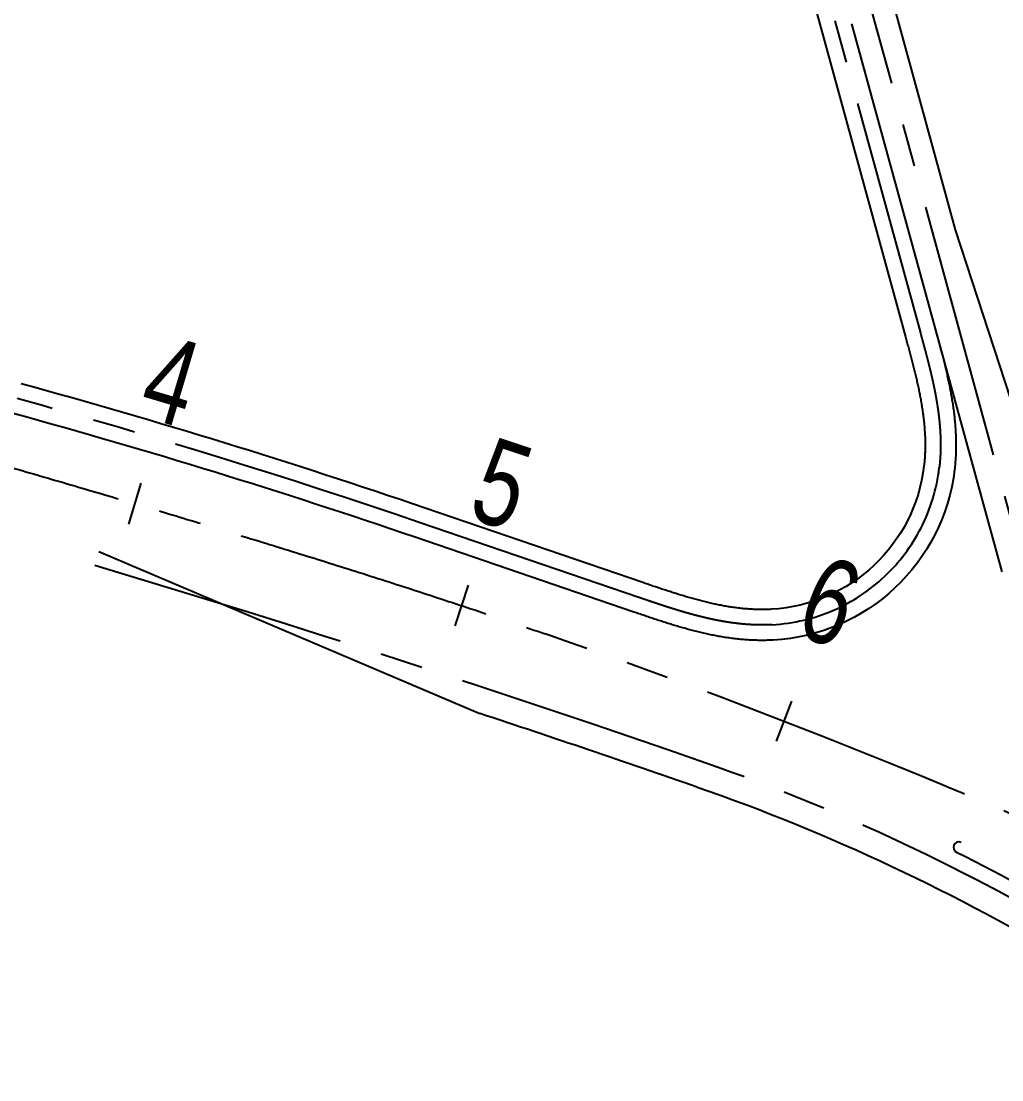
# Model space of a CAD drawing. Header units: millimetres. Extents: x 29316 to 52938, y 29851 to 35526.
# Drawn here: x 36122.7 to 36409.1, y 33285.5 to 33594.6 of the extents above; entities that cross this region are included whole.
import ezdxf
from ezdxf.enums import TextEntityAlignment as Align

# ---------------------------------------------------------------- set-up
doc = ezdxf.new("R2010")
doc.units = ezdxf.units.MM
doc.header["$MEASUREMENT"] = 0
doc.linetypes.add('CENTER2', pattern=[1.125, 0.75, -0.125, 0.125, -0.125])
doc.layers.get('0').update_dxf_attribs({"linetype": 'CONTINUOUS'})
for name, color, linetype in [('D-道路-车行道边线', 5, 'CONTINUOUS'), ('标注_桩号', 2, 'CONTINUOUS'), ('道路中线_A', 7, 'CONTINUOUS')]:
    doc.layers.add(name, color=color, linetype=linetype)
doc.styles.get("Standard").update_dxf_attribs({"font": 'rc9.shx', "width": 0.75, "height": 6, "bigfont": 'hztxt.shx'})

msp = doc.modelspace()

# ---------------------------------------------------------------- linework, layer by layer
at = {"color": 1, "linetype": 'CENTER2', "ltscale": 100, "flags": 128}
for points in [[(36079.02, 33476.13), (36080.12, 33475.82), (36081.22, 33475.5), (36082.32, 33475.18), (36083.42, 33474.86), (36084.51, 33474.55), (36085.61, 33474.23), (36086.71, 33473.91), (36087.81, 33473.6), (36088.91, 33473.28), (36090, 33472.96), (36091.1, 33472.65), (36092.2, 33472.33), (36093.3, 33472.01), (36094.4, 33471.7), (36095.5, 33471.38), (36096.59, 33471.06), (36097.69, 33470.74), (36098.79, 33470.43), (36099.89, 33470.11), (36100.99, 33469.79), (36102.08, 33469.47), (36103.18, 33469.16), (36104.28, 33468.84), (36105.38, 33468.52), (36106.48, 33468.2), (36107.57, 33467.89), (36108.67, 33467.57), (36109.77, 33467.25), (36110.87, 33466.93), (36111.96, 33466.61), (36113.06, 33466.29), (36114.16, 33465.98), (36115.26, 33465.66), (36116.36, 33465.34), (36117.45, 33465.02), (36118.55, 33464.7), (36119.65, 33464.38), (36120.75, 33464.06), (36121.84, 33463.74), (36122.94, 33463.42), (36124.04, 33463.1), (36125.14, 33462.78), (36126.23, 33462.46), (36127.33, 33462.14), (36128.43, 33461.82), (36129.52, 33461.5), (36130.62, 33461.18), (36131.72, 33460.86), (36132.82, 33460.54), (36133.91, 33460.22), (36135.01, 33459.9), (36136.11, 33459.58), (36137.2, 33459.26), (36138.3, 33458.94), (36139.4, 33458.61), (36140.49, 33458.29), (36141.59, 33457.97), (36142.69, 33457.65), (36143.78, 33457.32), (36144.88, 33457), (36145.98, 33456.68), (36147.07, 33456.35), (36148.17, 33456.03), (36149.26, 33455.71), (36150.36, 33455.38), (36151.46, 33455.06), (36152.55, 33454.73), (36153.65, 33454.41), (36154.74, 33454.08), (36155.84, 33453.76), (36156.94, 33453.43), (36158.03, 33453.11), (36159.13, 33452.78), (36160.22, 33452.46), (36161.32, 33452.13), (36162.41, 33451.8), (36163.51, 33451.48), (36164.6, 33451.15), (36165.7, 33450.82), (36166.79, 33450.49), (36167.89, 33450.17), (36168.98, 33449.84), (36170.08, 33449.51), (36171.17, 33449.18), (36172.27, 33448.85), (36173.36, 33448.52), (36174.46, 33448.19), (36175.55, 33447.86), (36176.64, 33447.53), (36177.74, 33447.2), (36178.83, 33446.87), (36179.93, 33446.54), (36181.02, 33446.21), (36182.11, 33445.87), (36183.21, 33445.54), (36184.3, 33445.21), (36185.39, 33444.88), (36186.49, 33444.54), (36187.58, 33444.21), (36188.67, 33443.88), (36189.77, 33443.54), (36190.86, 33443.21), (36191.95, 33442.87), (36193.05, 33442.54), (36194.14, 33442.2), (36195.23, 33441.86), (36196.32, 33441.53), (36197.42, 33441.19), (36198.51, 33440.85), (36199.6, 33440.52), (36200.69, 33440.18), (36201.78, 33439.84), (36202.87, 33439.5), (36203.97, 33439.16), (36205.06, 33438.82), (36206.15, 33438.48), (36207.24, 33438.14), (36208.33, 33437.8), (36209.42, 33437.46), (36210.51, 33437.12), (36211.6, 33436.78), (36212.69, 33436.43), (36213.78, 33436.09), (36214.87, 33435.75), (36215.96, 33435.4), (36217.05, 33435.06), (36218.14, 33434.71), (36219.23, 33434.37), (36220.32, 33434.02), (36221.41, 33433.68), (36222.5, 33433.33), (36223.59, 33432.99), (36224.68, 33432.64), (36225.77, 33432.29), (36226.86, 33431.94), (36227.95, 33431.59), (36229.03, 33431.24), (36230.12, 33430.9), (36231.21, 33430.55), (36232.3, 33430.19), (36233.39, 33429.84), (36234.47, 33429.49), (36235.56, 33429.14), (36236.65, 33428.79), (36237.74, 33428.43), (36238.82, 33428.08), (36239.91, 33427.73), (36241, 33427.37), (36242.08, 33427.02), (36243.17, 33426.66), (36244.26, 33426.31), (36245.34, 33425.95), (36246.43, 33425.59), (36247.51, 33425.23), (36248.6, 33424.88), (36249.68, 33424.52), (36250.77, 33424.16), (36251.85, 33423.8), (36252.94, 33423.44), (36254.02, 33423.08), (36255.11, 33422.72), (36256.19, 33422.35), (36257.28, 33421.99), (36258.36, 33421.63), (36259.44, 33421.27), (36260.53, 33420.9), (36261.61, 33420.54), (36262.69, 33420.17), (36263.77, 33419.8), (36264.86, 33419.44), (36265.94, 33419.07), (36267.02, 33418.7), (36268.1, 33418.34), (36269.19, 33417.97), (36270.27, 33417.6), (36271.35, 33417.23), (36272.43, 33416.86), (36273.51, 33416.49), (36274.59, 33416.11), (36275.67, 33415.74), (36275.67, 33415.74)], [(36579.89, 33285.55), (36578.86, 33286.04), (36577.83, 33286.53), (36576.8, 33287.03), (36575.77, 33287.52), (36574.73, 33288.01), (36573.7, 33288.51), (36572.67, 33289), (36571.64, 33289.49), (36570.61, 33289.99), (36569.58, 33290.48), (36568.55, 33290.97), (36567.52, 33291.47), (36566.49, 33291.96), (36565.46, 33292.45), (36564.42, 33292.95), (36563.39, 33293.44), (36562.36, 33293.93), (36561.33, 33294.43), (36560.3, 33294.92), (36559.27, 33295.41), (36558.24, 33295.9), (36557.21, 33296.4), (36556.17, 33296.89), (36555.14, 33297.38), (36554.11, 33297.87), (36553.08, 33298.37), (36552.05, 33298.86), (36551.02, 33299.35), (36549.98, 33299.84), (36548.95, 33300.34), (36547.92, 33300.83), (36546.89, 33301.32), (36545.86, 33301.81), (36544.83, 33302.3), (36543.79, 33302.79), (36542.76, 33303.28), (36541.73, 33303.78), (36540.7, 33304.27), (36539.67, 33304.76), (36538.63, 33305.25), (36537.6, 33305.74), (36536.57, 33306.23), (36535.54, 33306.72), (36534.5, 33307.21), (36533.47, 33307.7), (36532.44, 33308.19), (36531.41, 33308.68), (36530.37, 33309.17), (36529.34, 33309.66), (36528.31, 33310.15), (36527.27, 33310.64), (36526.24, 33311.13), (36525.21, 33311.62), (36524.17, 33312.11), (36523.14, 33312.59), (36522.11, 33313.08), (36521.07, 33313.57), (36520.04, 33314.06), (36519.01, 33314.55), (36517.97, 33315.03), (36516.94, 33315.52), (36515.91, 33316.01), (36514.87, 33316.5), (36513.84, 33316.98), (36512.8, 33317.47), (36511.77, 33317.96), (36510.73, 33318.44), (36509.7, 33318.93), (36508.67, 33319.41), (36507.63, 33319.9), (36506.6, 33320.38), (36505.56, 33320.87), (36504.53, 33321.35), (36503.49, 33321.84), (36502.46, 33322.32), (36501.42, 33322.81), (36500.38, 33323.29), (36499.35, 33323.78), (36498.31, 33324.26), (36497.28, 33324.74), (36496.24, 33325.22), (36495.2, 33325.71), (36494.17, 33326.19), (36493.13, 33326.67), (36492.1, 33327.15), (36491.06, 33327.63), (36490.02, 33328.12), (36488.99, 33328.6), (36487.95, 33329.08), (36486.91, 33329.56), (36485.87, 33330.04), (36484.84, 33330.52), (36483.8, 33331), (36482.76, 33331.48), (36481.72, 33331.95), (36480.68, 33332.43), (36479.65, 33332.91), (36478.61, 33333.39), (36477.57, 33333.87), (36476.53, 33334.34), (36475.49, 33334.82), (36474.45, 33335.3), (36473.41, 33335.77), (36472.38, 33336.25), (36471.34, 33336.72), (36470.3, 33337.2), (36469.26, 33337.67), (36468.22, 33338.15), (36467.18, 33338.62), (36466.14, 33339.1), (36465.1, 33339.57), (36464.06, 33340.04), (36463.01, 33340.51), (36461.97, 33340.99), (36460.93, 33341.46), (36459.89, 33341.93), (36458.85, 33342.4), (36457.81, 33342.87), (36456.77, 33343.34), (36455.72, 33343.81), (36454.68, 33344.28), (36453.64, 33344.75), (36452.6, 33345.22), (36451.56, 33345.69), (36450.51, 33346.16), (36449.47, 33346.62), (36448.43, 33347.09), (36447.38, 33347.56), (36446.34, 33348.02), (36445.3, 33348.49), (36444.25, 33348.95), (36443.21, 33349.42), (36442.16, 33349.88), (36441.12, 33350.35), (36440.07, 33350.81), (36439.03, 33351.27), (36437.98, 33351.74), (36436.94, 33352.2), (36435.89, 33352.66), (36434.85, 33353.12), (36433.8, 33353.58), (36432.75, 33354.04), (36431.71, 33354.5), (36430.66, 33354.96), (36429.62, 33355.42), (36428.57, 33355.88), (36427.52, 33356.34), (36426.47, 33356.8), (36425.43, 33357.25), (36424.38, 33357.71), (36423.33, 33358.17), (36422.28, 33358.62), (36421.23, 33359.08), (36420.18, 33359.53), (36419.14, 33359.99), (36418.09, 33360.44), (36417.04, 33360.89), (36415.99, 33361.34), (36414.94, 33361.8), (36413.89, 33362.25), (36412.84, 33362.7), (36411.79, 33363.15), (36410.74, 33363.6), (36409.68, 33364.05), (36408.63, 33364.5), (36407.58, 33364.94), (36406.53, 33365.39), (36405.48, 33365.84), (36404.43, 33366.29), (36403.37, 33366.73), (36402.32, 33367.18), (36401.27, 33367.62), (36400.21, 33368.07), (36399.16, 33368.51), (36398.11, 33368.95), (36397.05, 33369.4), (36396, 33369.84), (36394.95, 33370.28), (36393.89, 33370.72), (36392.84, 33371.16), (36392.84, 33371.16)]]:
    msp.add_lwpolyline(points, dxfattribs=at)
at = {"color": 1, "linetype": 'CENTER2', "ltscale": 100}
msp.add_arc((35623.34, 31525.12), 2000, 67.3718, 70.96364, dxfattribs=at)
at = {"layer": 'D-道路-车行道边线'}
for p, q in [((36363.37, 33650.57), (36395.42, 33533.7)), ((36341.91, 33644.69), (36380.92, 33502.43)), ((36365.2, 33593.8), (36409.06, 33433.86)), ((36395.42, 33533.7), (36426.42, 33438.63)), ((36304.54, 33430.62), (36240.64, 33452.46)), ((36301.63, 33422.11), (36237.73, 33443.94)), ((36145.35, 33439.82), (36256.57, 33392.51))]:
    msp.add_line(p, q, dxfattribs=at)
for points in [[(36389.6, 33504.81), (36389.7, 33504.43), (36389.81, 33504.04), (36389.92, 33503.65), (36390.02, 33503.27), (36390.13, 33502.88), (36390.23, 33502.49), (36390.34, 33502.1), (36390.45, 33501.72), (36390.55, 33501.33), (36390.66, 33500.94), (36390.76, 33500.55), (36390.87, 33500.16), (36390.97, 33499.77), (36391.08, 33499.38), (36391.18, 33498.98), (36391.28, 33498.59), (36391.39, 33498.2), (36391.49, 33497.81), (36391.59, 33497.41), (36391.69, 33497.02), (36391.79, 33496.63), (36391.9, 33496.23), (36392, 33495.84), (36392.09, 33495.44), (36392.19, 33495.04), (36392.29, 33494.65), (36392.39, 33494.25), (36392.49, 33493.85), (36392.58, 33493.45), (36392.68, 33493.05), (36392.77, 33492.65), (36392.87, 33492.25), (36392.96, 33491.85), (36393.05, 33491.45), (36393.14, 33491.05), (36393.23, 33490.65), (36393.32, 33490.24), (36393.41, 33489.84), (36393.49, 33489.44), (36393.58, 33489.03), (36393.66, 33488.63), (36393.74, 33488.22), (36393.83, 33487.81), (36393.91, 33487.41), (36393.99, 33487), (36394.06, 33486.59), (36394.14, 33486.18), (36394.21, 33485.77), (36394.29, 33485.36), (36394.36, 33484.95), (36394.43, 33484.54), (36394.5, 33484.13), (36394.57, 33483.71), (36394.63, 33483.3), (36394.7, 33482.89), (36394.76, 33482.47), (36394.82, 33482.06), (36394.88, 33481.64), (36394.94, 33481.23), (36394.99, 33480.81), (36395.04, 33480.39), (36395.09, 33479.97), (36395.14, 33479.55), (36395.19, 33479.13), (36395.24, 33478.71), (36395.28, 33478.29), (36395.32, 33477.87), (36395.36, 33477.45), (36395.4, 33477.03), (36395.43, 33476.61), (36395.46, 33476.18), (36395.49, 33475.76), (36395.52, 33475.34), (36395.55, 33474.91), (36395.57, 33474.49), (36395.59, 33474.06), (36395.61, 33473.63), (36395.63, 33473.21), (36395.64, 33472.78), (36395.65, 33472.35), (36395.66, 33471.93), (36395.66, 33471.5), (36395.66, 33471.07), (36395.66, 33470.64), (36395.66, 33470.21), (36395.66, 33469.78), (36395.65, 33469.35), (36395.64, 33468.92), (36395.62, 33468.49), (36395.6, 33468.06), (36395.58, 33467.63), (36395.56, 33467.2), (36395.53, 33466.77), (36395.5, 33466.34), (36395.47, 33465.9), (36395.44, 33465.47), (36395.4, 33465.04), (36395.35, 33464.61), (36395.31, 33464.18), (36395.26, 33463.76)], [(36380.92, 33502.43), (36381.03, 33502.05), (36381.13, 33501.66), (36381.24, 33501.28), (36381.34, 33500.89), (36381.45, 33500.51), (36381.55, 33500.12), (36381.66, 33499.74), (36381.76, 33499.36), (36381.86, 33498.97), (36381.97, 33498.59), (36382.07, 33498.21), (36382.17, 33497.83), (36382.28, 33497.44), (36382.38, 33497.06), (36382.48, 33496.68), (36382.58, 33496.3), (36382.68, 33495.92), (36382.78, 33495.54), (36382.88, 33495.15), (36382.98, 33494.77), (36383.08, 33494.39), (36383.17, 33494.01), (36383.27, 33493.63), (36383.36, 33493.25), (36383.46, 33492.87), (36383.55, 33492.49), (36383.65, 33492.11), (36383.74, 33491.73), (36383.83, 33491.35), (36383.92, 33490.98), (36384.01, 33490.6), (36384.1, 33490.22), (36384.19, 33489.84), (36384.27, 33489.46), (36384.36, 33489.08), (36384.44, 33488.7), (36384.53, 33488.32), (36384.61, 33487.95), (36384.69, 33487.57), (36384.77, 33487.19), (36384.85, 33486.81), (36384.92, 33486.43), (36385, 33486.06), (36385.07, 33485.68), (36385.15, 33485.3), (36385.22, 33484.92), (36385.29, 33484.55), (36385.36, 33484.17), (36385.43, 33483.79), (36385.49, 33483.42), (36385.56, 33483.04), (36385.62, 33482.66), (36385.68, 33482.28), (36385.74, 33481.91), (36385.8, 33481.53), (36385.86, 33481.15), (36385.91, 33480.78), (36385.96, 33480.4), (36386.02, 33480.03), (36386.07, 33479.65), (36386.11, 33479.27), (36386.16, 33478.9), (36386.2, 33478.52), (36386.25, 33478.15), (36386.29, 33477.77), (36386.33, 33477.4), (36386.36, 33477.02), (36386.4, 33476.64), (36386.43, 33476.27), (36386.46, 33475.9), (36386.49, 33475.52), (36386.52, 33475.15), (36386.54, 33474.77), (36386.56, 33474.4), (36386.58, 33474.02), (36386.6, 33473.65), (36386.62, 33473.28), (36386.63, 33472.91), (36386.64, 33472.53), (36386.65, 33472.16), (36386.66, 33471.79), (36386.66, 33471.42), (36386.66, 33471.05), (36386.66, 33470.67), (36386.66, 33470.3), (36386.66, 33469.93), (36386.65, 33469.56), (36386.64, 33469.19), (36386.63, 33468.82), (36386.61, 33468.46), (36386.59, 33468.09), (36386.57, 33467.72), (36386.55, 33467.35), (36386.53, 33466.99), (36386.5, 33466.62), (36386.47, 33466.25), (36386.44, 33465.89), (36386.4, 33465.52), (36386.36, 33465.16), (36386.32, 33464.78)], [(36341.79, 33422.91), (36341.4, 33422.89), (36341.04, 33422.88), (36340.67, 33422.86), (36340.31, 33422.85), (36339.94, 33422.85), (36339.57, 33422.84), (36339.2, 33422.84), (36338.84, 33422.84), (36338.47, 33422.84), (36338.1, 33422.85), (36337.73, 33422.85), (36337.36, 33422.86), (36336.99, 33422.88), (36336.62, 33422.89), (36336.25, 33422.91), (36335.88, 33422.93), (36335.51, 33422.95), (36335.14, 33422.98), (36334.77, 33423.01), (36334.4, 33423.04), (36334.03, 33423.07), (36333.66, 33423.1), (36333.29, 33423.14), (36332.91, 33423.18), (36332.54, 33423.22), (36332.17, 33423.26), (36331.8, 33423.31), (36331.43, 33423.35), (36331.05, 33423.4), (36330.68, 33423.46), (36330.31, 33423.51), (36329.94, 33423.57), (36329.57, 33423.62), (36329.19, 33423.68), (36328.82, 33423.74), (36328.45, 33423.81), (36328.08, 33423.87), (36327.71, 33423.94), (36327.33, 33424.01), (36326.96, 33424.08), (36326.59, 33424.15), (36326.22, 33424.23), (36325.84, 33424.31), (36325.47, 33424.38), (36325.1, 33424.46), (36324.73, 33424.54), (36324.35, 33424.63), (36323.98, 33424.71), (36323.61, 33424.8), (36323.24, 33424.89), (36322.86, 33424.97), (36322.49, 33425.07), (36322.12, 33425.16), (36321.75, 33425.25), (36321.38, 33425.35), (36321, 33425.44), (36320.63, 33425.54), (36320.26, 33425.64), (36319.89, 33425.74), (36319.51, 33425.84), (36319.14, 33425.94), (36318.77, 33426.05), (36318.4, 33426.15), (36318.02, 33426.26), (36317.65, 33426.37), (36317.28, 33426.48), (36316.91, 33426.58), (36316.53, 33426.7), (36316.16, 33426.81), (36315.79, 33426.92), (36315.42, 33427.03), (36315.04, 33427.15), (36314.67, 33427.26), (36314.3, 33427.38), (36313.92, 33427.5), (36313.55, 33427.62), (36313.18, 33427.73), (36312.8, 33427.85), (36312.43, 33427.97), (36312.06, 33428.1), (36311.68, 33428.22), (36311.31, 33428.34), (36310.93, 33428.46), (36310.56, 33428.59), (36310.18, 33428.71), (36309.81, 33428.83), (36309.43, 33428.96), (36309.06, 33429.09), (36308.68, 33429.21), (36308.31, 33429.34), (36307.93, 33429.47), (36307.56, 33429.59), (36307.18, 33429.72), (36306.8, 33429.85), (36306.43, 33429.98), (36306.05, 33430.11), (36305.67, 33430.23), (36305.29, 33430.36), (36304.92, 33430.49), (36304.54, 33430.62)], [(36342.25, 33413.92), (36341.83, 33413.9), (36341.4, 33413.88), (36340.97, 33413.87), (36340.53, 33413.86), (36340.1, 33413.85), (36339.67, 33413.84), (36339.23, 33413.84), (36338.8, 33413.84), (36338.37, 33413.84), (36337.94, 33413.85), (36337.51, 33413.86), (36337.08, 33413.87), (36336.65, 33413.88), (36336.22, 33413.9), (36335.79, 33413.92), (36335.36, 33413.95), (36334.93, 33413.97), (36334.5, 33414), (36334.08, 33414.03), (36333.65, 33414.07), (36333.23, 33414.1), (36332.8, 33414.14), (36332.38, 33414.18), (36331.95, 33414.23), (36331.53, 33414.28), (36331.1, 33414.32), (36330.68, 33414.38), (36330.26, 33414.43), (36329.84, 33414.49), (36329.42, 33414.54), (36329, 33414.61), (36328.58, 33414.67), (36328.16, 33414.73), (36327.74, 33414.8), (36327.33, 33414.87), (36326.91, 33414.94), (36326.5, 33415.01), (36326.08, 33415.09), (36325.67, 33415.17), (36325.25, 33415.24), (36324.84, 33415.33), (36324.43, 33415.41), (36324.02, 33415.49), (36323.61, 33415.58), (36323.2, 33415.67), (36322.79, 33415.76), (36322.38, 33415.85), (36321.97, 33415.94), (36321.56, 33416.03), (36321.16, 33416.13), (36320.75, 33416.23), (36320.35, 33416.32), (36319.94, 33416.42), (36319.54, 33416.53), (36319.14, 33416.63), (36318.73, 33416.73), (36318.33, 33416.84), (36317.93, 33416.95), (36317.53, 33417.05), (36317.13, 33417.16), (36316.73, 33417.27), (36316.34, 33417.38), (36315.94, 33417.5), (36315.54, 33417.61), (36315.15, 33417.72), (36314.75, 33417.84), (36314.35, 33417.95), (36313.96, 33418.07), (36313.57, 33418.19), (36313.17, 33418.31), (36312.78, 33418.43), (36312.39, 33418.55), (36312, 33418.67), (36311.61, 33418.79), (36311.22, 33418.91), (36310.83, 33419.04), (36310.44, 33419.16), (36310.05, 33419.28), (36309.66, 33419.41), (36309.28, 33419.54), (36308.89, 33419.66), (36308.5, 33419.79), (36308.12, 33419.91), (36307.73, 33420.04), (36307.35, 33420.17), (36306.96, 33420.3), (36306.58, 33420.42), (36306.2, 33420.55), (36305.81, 33420.68), (36305.43, 33420.81), (36305.05, 33420.94), (36304.67, 33421.07), (36304.29, 33421.2), (36303.9, 33421.33), (36303.52, 33421.46), (36303.14, 33421.59), (36302.76, 33421.72), (36302.38, 33421.85), (36302.01, 33421.98), (36301.63, 33422.11)]]:
    msp.add_lwpolyline(points, dxfattribs=at)
for points in [[(36386.32, 33464.8, -0.364622), (36341.77, 33422.91, -0.364622)], [(36395.26, 33463.75, -0.364622), (36342.27, 33413.93, -0.364622)]]:
    msp.add_lwpolyline(points, format="xyb", dxfattribs=at)
for centre, radius, start, end in [((35592.36, 31555.69), 2004.5, 71.13048, 74.65922), ((35592.36, 31555.69), 1995.5, 71.13048, 74.65922), ((34968.51, 29492.45), 4107.26, 70.78714, 71.72333), ((36125.14, 32811.44), 592.5, 58.90812, 70.78714), ((36396.51, 33353.4), 1.6, 67.0183, 243.4017), ((36125.14, 32811.44), 604.5, 58.90812, 63.40175)]:
    msp.add_arc(centre, radius, start, end, dxfattribs=at)
at = {"layer": '标注_桩号'}
for p, q in [((36157.59, 33459.76), (36154.03, 33447.78)), ((36253.24, 33429.92), (36249.3, 33418.06)), ((36347.64, 33396.06), (36343.13, 33384.4))]:
    msp.add_line(p, q, dxfattribs=at)
at = {"layer": '道路中线_A', "color": 6, "linetype": 'CENTER2', "ltscale": 100}
for p, q in [((36337.14, 33679.09), (36385.26, 33503.62)), ((36303.08, 33426.36), (36239.18, 33448.2))]:
    msp.add_line(p, q, dxfattribs=at)
msp.add_lwpolyline([(36356.98, 33648.82), (36415.45, 33435.62)], dxfattribs=at)
at = {"layer": '道路中线_A', "color": 6, "linetype": 'CENTER2', "ltscale": 100, "flags": 128}
for points in [[(36385.26, 33503.62, 0.000003), (36385.32, 33503.41, 0.000009), (36385.38, 33503.19, 0.000015), (36385.44, 33502.98, 0.000021), (36385.49, 33502.77, 0.000027), (36385.55, 33502.55, 0.000033), (36385.61, 33502.34, 0.000039), (36385.67, 33502.12, 0.000045), (36385.73, 33501.91, 0.00005), (36385.79, 33501.69, 0.000056), (36385.85, 33501.48, 0.000062), (36385.9, 33501.26, 0.000068), (36385.96, 33501.05, 0.000074), (36386.02, 33500.84, 0.00008), (36386.08, 33500.62, 0.000086), (36386.14, 33500.41, 0.000092), (36386.2, 33500.19, 0.000098), (36386.25, 33499.98, 0.000104), (36386.31, 33499.76, 0.00011), (36386.37, 33499.55, 0.000116), (36386.43, 33499.33, 0.000122), (36386.49, 33499.12, 0.000128), (36386.54, 33498.91, 0.000134), (36386.6, 33498.69, 0.000139), (36386.66, 33498.48, 0.000145), (36386.72, 33498.26, 0.000151), (36386.77, 33498.05, 0.000157), (36386.83, 33497.83, 0.000163), (36386.89, 33497.62, 0.000169), (36386.94, 33497.4, 0.000175), (36387, 33497.19, 0.000181), (36387.06, 33496.97, 0.000187), (36387.11, 33496.76, 0.000193), (36387.17, 33496.54, 0.000199), (36387.22, 33496.33, 0.000205), (36387.28, 33496.11, 0.000211), (36387.34, 33495.9, 0.000217), (36387.39, 33495.68, 0.000223), (36387.45, 33495.47, 0.000229), (36387.5, 33495.25, 0.000234), (36387.56, 33495.04, 0.00024), (36387.61, 33494.82, 0.000246), (36387.66, 33494.6, 0.000252), (36387.72, 33494.39, 0.000258), (36387.77, 33494.17, 0.000264), (36387.83, 33493.96, 0.00027), (36387.88, 33493.74, 0.000276), (36387.93, 33493.53, 0.000282), (36387.99, 33493.31, 0.000288), (36388.04, 33493.09, 0.000294), (36388.09, 33492.88, 0.0003), (36388.14, 33492.66, 0.000306), (36388.2, 33492.45, 0.000312), (36388.25, 33492.23, 0.000318), (36388.3, 33492.01, 0.000323), (36388.35, 33491.8, 0.000329), (36388.4, 33491.58, 0.000335), (36388.45, 33491.37, 0.000341), (36388.5, 33491.15, 0.000347), (36388.55, 33490.93, 0.000353), (36388.6, 33490.72, 0.000359), (36388.65, 33490.5, 0.000365), (36388.7, 33490.28, 0.000371), (36388.75, 33490.07, 0.000377), (36388.8, 33489.85, 0.000383), (36388.85, 33489.63, 0.000389), (36388.89, 33489.42, 0.000395), (36388.94, 33489.2, 0.000401), (36388.99, 33488.98, 0.000407), (36389.03, 33488.76, 0.000413), (36389.08, 33488.55, 0.000418), (36389.13, 33488.33, 0.000424), (36389.17, 33488.11, 0.00043), (36389.22, 33487.89, 0.000436), (36389.26, 33487.68, 0.000442), (36389.31, 33487.46, 0.000448), (36389.35, 33487.24, 0.000454), (36389.4, 33487.02, 0.00046), (36389.44, 33486.8, 0.000466), (36389.48, 33486.59, 0.000472), (36389.52, 33486.37, 0.000478), (36389.57, 33486.15, 0.000484), (36389.61, 33485.93, 0.00049), (36389.65, 33485.71, 0.000496), (36389.69, 33485.5, 0.000502), (36389.73, 33485.28, 0.000507), (36389.77, 33485.06, 0.000513), (36389.81, 33484.84, 0.000519), (36389.85, 33484.62, 0.000525), (36389.89, 33484.4, 0.000531), (36389.93, 33484.18, 0.000537), (36389.96, 33483.96, 0.000543), (36390, 33483.74, 0.000549), (36390.04, 33483.53, 0.000555), (36390.07, 33483.31, 0.000561), (36390.11, 33483.09, 0.000567), (36390.15, 33482.87, 0.000573), (36390.18, 33482.65, 0.000579), (36390.21, 33482.43, 0.000585), (36390.25, 33482.21, 0.000591), (36390.28, 33481.99, 0.000597), (36390.31, 33481.77, 0.000602), (36390.35, 33481.55, 0.000608), (36390.38, 33481.33, 0.000614), (36390.41, 33481.11, 0.00062), (36390.44, 33480.89, 0.000626), (36390.47, 33480.67, 0.000632), (36390.5, 33480.45, 0.000638), (36390.53, 33480.23, 0.000644), (36390.56, 33480.01, 0.00065), (36390.58, 33479.79, 0.000656), (36390.61, 33479.57, 0.000662), (36390.64, 33479.35, 0.000668), (36390.66, 33479.13, 0.000674), (36390.69, 33478.91, 0.00068), (36390.71, 33478.68, 0.000686), (36390.74, 33478.46, 0.000691), (36390.76, 33478.24, 0.000697), (36390.79, 33478.02, 0.000703), (36390.81, 33477.8, 0.000709), (36390.83, 33477.58, 0.000715), (36390.85, 33477.36, 0.000721), (36390.87, 33477.14, 0.000727), (36390.89, 33476.92, 0.000733), (36390.91, 33476.69, 0.000739), (36390.93, 33476.47, 0.000745), (36390.95, 33476.25, 0.000751), (36390.96, 33476.03, 0.000757), (36390.98, 33475.81, 0.000763), (36391, 33475.59, 0.000769), (36391.01, 33475.36, 0.000775), (36391.03, 33475.14, 0.000781), (36391.04, 33474.92, 0.000786), (36391.05, 33474.7, 0.000792), (36391.07, 33474.48, 0.000798), (36391.08, 33474.26, 0.000804), (36391.09, 33474.03, 0.00081), (36391.1, 33473.81, 0.000816), (36391.11, 33473.59, 0.000822), (36391.12, 33473.37, 0.000828), (36391.13, 33473.15, 0.000834), (36391.13, 33472.92, 0.00084), (36391.14, 33472.7, 0.000846), (36391.15, 33472.48, 0.000852), (36391.15, 33472.26, 0.000858), (36391.15, 33472.03, 0.000864), (36391.16, 33471.81, 0.00087), (36391.16, 33471.59, 0.000875), (36391.16, 33471.37, 0.000881), (36391.16, 33471.15, 0.000887), (36391.17, 33470.92, 0.000893), (36391.16, 33470.7, 0.000899), (36391.16, 33470.48, 0.000905), (36391.16, 33470.26, 0.000911), (36391.16, 33470.03, 0.000917), (36391.16, 33469.81, 0.000923), (36391.15, 33469.59, 0.000929), (36391.15, 33469.37, 0.000935), (36391.14, 33469.15, 0.000941), (36391.13, 33468.92, 0.000947), (36391.13, 33468.7, 0.000953), (36391.12, 33468.48, 0.000959), (36391.11, 33468.26, 0.000965), (36391.1, 33468.04, 0.00097), (36391.09, 33467.81, 0.000976), (36391.08, 33467.59, 0.000982), (36391.06, 33467.37, 0.000988), (36391.05, 33467.15, 0.000994), (36391.03, 33466.93, 0.001), (36391.02, 33466.71, 0.001006), (36391, 33466.48, 0.001012), (36390.99, 33466.26, 0.001018), (36390.97, 33466.04, 0.001024), (36390.95, 33465.82, 0.00103), (36390.93, 33465.6, 0.001036), (36390.91, 33465.38, 0.001042), (36390.89, 33465.16, 0.001048), (36390.86, 33464.93, 0.001054), (36390.84, 33464.71, 0.001059), (36390.81, 33464.49, 0.001065), (36390.79, 33464.27)], [(36342.02, 33418.42, 0.001065), (36341.8, 33418.41, 0.001059), (36341.57, 33418.4, 0.001054), (36341.35, 33418.39, 0.001048), (36341.13, 33418.38, 0.001042), (36340.91, 33418.37, 0.001036), (36340.69, 33418.36, 0.00103), (36340.46, 33418.36, 0.001024), (36340.24, 33418.35, 0.001018), (36340.02, 33418.35, 0.001012), (36339.8, 33418.34, 0.001006), (36339.57, 33418.34, 0.001), (36339.35, 33418.34, 0.000994), (36339.13, 33418.34, 0.000988), (36338.91, 33418.34, 0.000982), (36338.69, 33418.34, 0.000976), (36338.46, 33418.34, 0.00097), (36338.24, 33418.34, 0.000965), (36338.02, 33418.35, 0.000959), (36337.8, 33418.35, 0.000953), (36337.57, 33418.36, 0.000947), (36337.35, 33418.36, 0.000941), (36337.13, 33418.37, 0.000935), (36336.91, 33418.38, 0.000929), (36336.69, 33418.39, 0.000923), (36336.46, 33418.39, 0.000917), (36336.24, 33418.4, 0.000911), (36336.02, 33418.42, 0.000905), (36335.8, 33418.43, 0.000899), (36335.58, 33418.44, 0.000893), (36335.36, 33418.45, 0.000887), (36335.13, 33418.47, 0.000881), (36334.91, 33418.48, 0.000875), (36334.69, 33418.5, 0.00087), (36334.47, 33418.52, 0.000864), (36334.25, 33418.53, 0.000858), (36334.03, 33418.55, 0.000852), (36333.8, 33418.57, 0.000846), (36333.58, 33418.59, 0.00084), (36333.36, 33418.61, 0.000834), (36333.14, 33418.63, 0.000828), (36332.92, 33418.65, 0.000822), (36332.7, 33418.67, 0.000816), (36332.48, 33418.7, 0.00081), (36332.26, 33418.72, 0.000804), (36332.03, 33418.75, 0.000798), (36331.81, 33418.77, 0.000792), (36331.59, 33418.8, 0.000786), (36331.37, 33418.83, 0.000781), (36331.15, 33418.85, 0.000775), (36330.93, 33418.88, 0.000769), (36330.71, 33418.91, 0.000763), (36330.49, 33418.94, 0.000757), (36330.27, 33418.97, 0.000751), (36330.05, 33419, 0.000745), (36329.83, 33419.03, 0.000739), (36329.61, 33419.06, 0.000733), (36329.39, 33419.1, 0.000727), (36329.17, 33419.13, 0.000721), (36328.95, 33419.16, 0.000715), (36328.73, 33419.2, 0.000709), (36328.51, 33419.23, 0.000703), (36328.29, 33419.27, 0.000697), (36328.07, 33419.31, 0.000691), (36327.86, 33419.34, 0.000686), (36327.64, 33419.38, 0.00068), (36327.42, 33419.42, 0.000674), (36327.2, 33419.46, 0.000668), (36326.98, 33419.5, 0.000662), (36326.76, 33419.54, 0.000656), (36326.54, 33419.58, 0.00065), (36326.33, 33419.62, 0.000644), (36326.11, 33419.66, 0.000638), (36325.89, 33419.71, 0.000632), (36325.67, 33419.75, 0.000626), (36325.45, 33419.79, 0.00062), (36325.24, 33419.84, 0.000614), (36325.02, 33419.88, 0.000608), (36324.8, 33419.93, 0.000602), (36324.58, 33419.97, 0.000597), (36324.36, 33420.02, 0.000591), (36324.15, 33420.06, 0.000585), (36323.93, 33420.11, 0.000579), (36323.71, 33420.16, 0.000573), (36323.5, 33420.21, 0.000567), (36323.28, 33420.26, 0.000561), (36323.06, 33420.31, 0.000555), (36322.85, 33420.36, 0.000549), (36322.63, 33420.41, 0.000543), (36322.41, 33420.46, 0.000537), (36322.2, 33420.51, 0.000531), (36321.98, 33420.56, 0.000525), (36321.77, 33420.61, 0.000519), (36321.55, 33420.66, 0.000513), (36321.33, 33420.72, 0.000507), (36321.12, 33420.77, 0.000502), (36320.9, 33420.82, 0.000496), (36320.69, 33420.88, 0.00049), (36320.47, 33420.93, 0.000484), (36320.26, 33420.99, 0.000478), (36320.04, 33421.04, 0.000472), (36319.83, 33421.1, 0.000466), (36319.61, 33421.16, 0.00046), (36319.4, 33421.21, 0.000454), (36319.18, 33421.27, 0.000448), (36318.97, 33421.33, 0.000442), (36318.75, 33421.38, 0.000436), (36318.54, 33421.44, 0.00043), (36318.32, 33421.5, 0.000424), (36318.11, 33421.56, 0.000418), (36317.89, 33421.62, 0.000413), (36317.68, 33421.68, 0.000407), (36317.47, 33421.74, 0.000401), (36317.25, 33421.8, 0.000395), (36317.04, 33421.86, 0.000389), (36316.83, 33421.92, 0.000383), (36316.61, 33421.98, 0.000377), (36316.4, 33422.04, 0.000371), (36316.18, 33422.11, 0.000365), (36315.97, 33422.17, 0.000359), (36315.76, 33422.23, 0.000353), (36315.55, 33422.29, 0.000347), (36315.33, 33422.36, 0.000341), (36315.12, 33422.42, 0.000335), (36314.91, 33422.49, 0.000329), (36314.69, 33422.55, 0.000323), (36314.48, 33422.61, 0.000318), (36314.27, 33422.68, 0.000312), (36314.06, 33422.74, 0.000306), (36313.84, 33422.81, 0.0003), (36313.63, 33422.87, 0.000294), (36313.42, 33422.94, 0.000288), (36313.21, 33423.01, 0.000282), (36312.99, 33423.07, 0.000276), (36312.78, 33423.14, 0.00027), (36312.57, 33423.21, 0.000264), (36312.36, 33423.27, 0.000258), (36312.15, 33423.34, 0.000252), (36311.93, 33423.41, 0.000246), (36311.72, 33423.47, 0.00024), (36311.51, 33423.54, 0.000234), (36311.3, 33423.61, 0.000229), (36311.09, 33423.68, 0.000223), (36310.88, 33423.75, 0.000217), (36310.67, 33423.82, 0.000211), (36310.45, 33423.88, 0.000205), (36310.24, 33423.95, 0.000199), (36310.03, 33424.02, 0.000193), (36309.82, 33424.09, 0.000187), (36309.61, 33424.16, 0.000181), (36309.4, 33424.23, 0.000175), (36309.19, 33424.3, 0.000169), (36308.98, 33424.37, 0.000163), (36308.77, 33424.44, 0.000157), (36308.55, 33424.51, 0.000151), (36308.34, 33424.58, 0.000145), (36308.13, 33424.65, 0.000139), (36307.92, 33424.72, 0.000134), (36307.71, 33424.79, 0.000128), (36307.5, 33424.86, 0.000122), (36307.29, 33424.93, 0.000116), (36307.08, 33425, 0.00011), (36306.87, 33425.07, 0.000104), (36306.66, 33425.15, 0.000098), (36306.45, 33425.22, 0.000092), (36306.24, 33425.29, 0.000086), (36306.03, 33425.36, 0.00008), (36305.82, 33425.43, 0.000074), (36305.61, 33425.5, 0.000068), (36305.4, 33425.57, 0.000062), (36305.19, 33425.65, 0.000056), (36304.98, 33425.72, 0.00005), (36304.76, 33425.79, 0.000045), (36304.55, 33425.86, 0.000039), (36304.34, 33425.93, 0.000033), (36304.13, 33426, 0.000027), (36303.92, 33426.08, 0.000021), (36303.71, 33426.15, 0.000015), (36303.5, 33426.22, 0.000009), (36303.29, 33426.29, 0.000003), (36303.08, 33426.36)]]:
    msp.add_lwpolyline(points, format="xyb", dxfattribs=at)
at = {"layer": '道路中线_A', "color": 6, "linetype": 'CENTER2', "ltscale": 100}
for centre, radius, start, end in [((35592.36, 31555.69), 2000, 71.13048, 74.65922), ((36339.14, 33470.34), 52, 273.1673, 353.2991), ((34968.51, 29492.45), 4114.76, 70.78714, 73.39859), ((36125.14, 32811.44), 600, 58.90812, 70.78714)]:
    msp.add_arc(centre, radius, start, end, dxfattribs=at)

# ---------------------------------------------------------------- texts
at = {"layer": '标注_桩号', "width": 0.75}
for s, rotation, p in [('4', 343.4653, (36162.92, 33477.73)), ('5', 341.6554, (36259.14, 33447.72)), ('6', 338.8369, (36354.41, 33413.54))]:
    msp.add_text(s, height=25, rotation=rotation, dxfattribs=at).set_placement(p, align=Align.CENTER)

doc.saveas('drawing.dxf')
